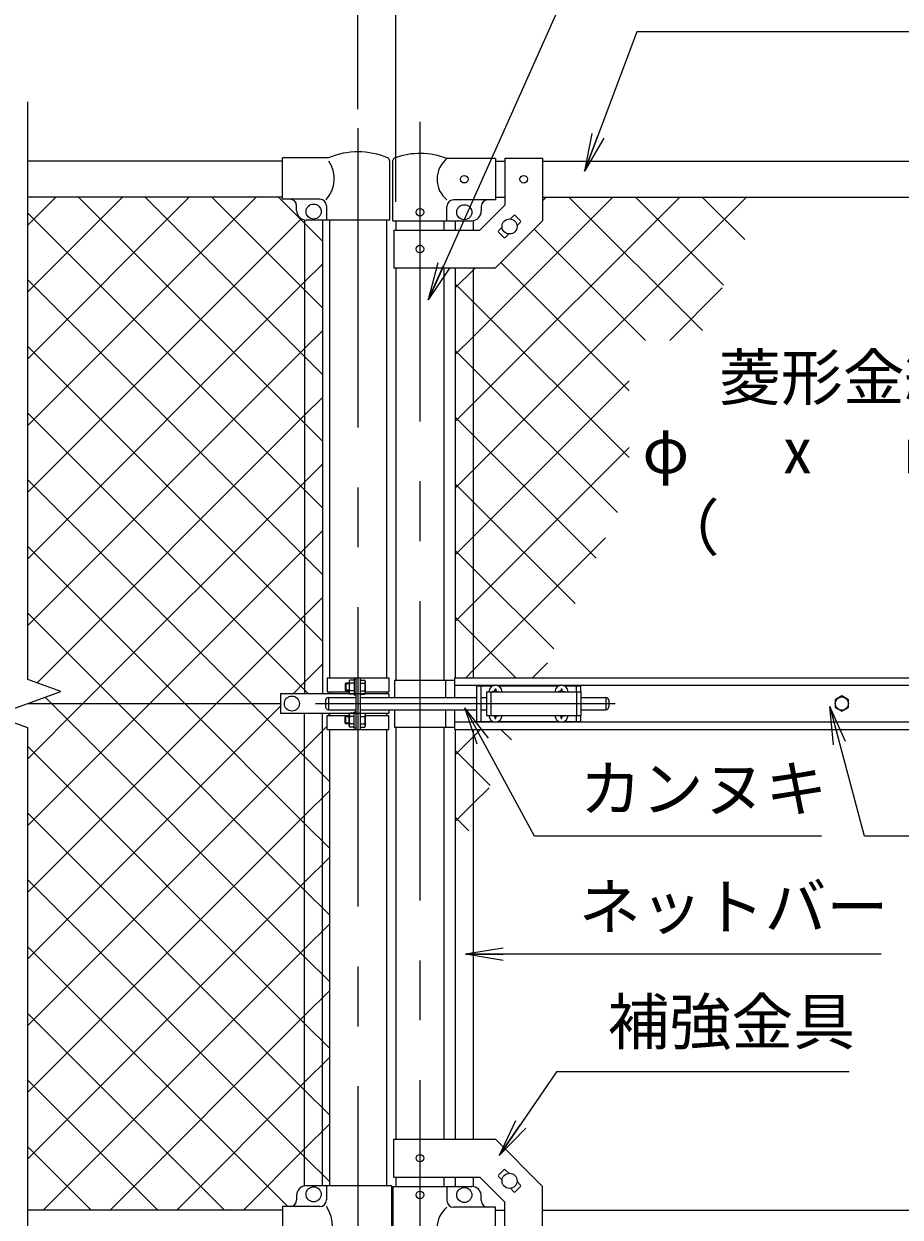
# Model space of a CAD drawing. Units: millimetres, scale not verified. Extents: x -4200 to 4200, y -2970 to 2970.
# Drawn here: x -2973 to -2045, y -358 to 907 of the extents above; entities that cross this region are included whole.
import ezdxf
from ezdxf.enums import TextEntityAlignment as Align

# ---------------------------------------------------------------- set-up
doc = ezdxf.new("R2010")
doc.units = ezdxf.units.MM
doc.header["$LTSCALE"] = 10
doc.linetypes.add('DASHED', pattern=[7.5, 6, -1.5])
doc.linetypes.add('USER1', pattern=[50.8, 31.75, -6.35, 6.35, -6.35])
for name, color, linetype, lineweight in [('0-1_D-BMK', 2, 'USER1', 13), ('0-2_D-STR1', 1, 'Continuous', 25), ('0-3_D-STR3', 3, 'Continuous', 13), ('0-7_D-STR-DIM', 7, 'Continuous', 13), ('0-A_D-STR-TXT', 7, 'Continuous', 13), ('0-B_D-STR2', 7, 'Continuous', 13)]:
    doc.layers.add(name, color=color, linetype=linetype, lineweight=lineweight)
doc.layers.add('0-8_0', color=7, linetype='Continuous')
doc.styles.add('ＭＳ ゴシック', font='')
doc.styles.get('ＭＳ ゴシック').set_extended_font_data('MS Gothic')

# ---------------------------------------------------------------- blocks, each defined once
blk = doc.blocks.new('_Open')
at = {"layer": '0-8_0'}
blk.add_line((-10, 1.667), (0, 0), dxfattribs=at)
blk.add_lwpolyline([(-10, -1.667), (0, 0), (-10, 0)], dxfattribs=at)

msp = doc.modelspace()

# ---------------------------------------------------------------- linework, layer by layer
at = {"layer": '0-1_D-BMK'}
for p, q in [((-2553.4, 803.1), (-2553.4, -435.29)), ((-2619.05, 796.61), (-2619.05, -699.21)), ((-2664.09, 186.37), (-2344.09, 186.37))]:
    msp.add_line(p, q, dxfattribs=at)
at = {"layer": '0-2_D-STR1'}
for p, q in [((-2699.05, 761.37), (-2969.05, 761.37)), ((-2473.4, 761.37), (-2463.4, 761.37)), ((-2423.4, 761.37), (-1789.2, 761.37)), ((-2699.05, 723.37), (-2969.05, 723.37)), ((-2473.4, 723.37), (-2463.4, 723.37)), ((-2423.4, 723.37), (-1789.2, 723.37)), ((-2649.3, 699.07), (-2649.3, 213.87)), ((-2588.8, 699.07), (-2588.8, 213.87)), ((-2578.8, 698.37), (-2578.8, 688.32)), ((-2528, 698.37), (-2528, 688.32)), ((-2578.8, 648.32), (-2578.8, 211.37)), ((-2528, 648.32), (-2528, 211.37)), ((-2649.3, 198.87), (-2649.3, 196.87)), ((-2649.3, 198.87), (-2649.3, 196.87)), ((-2588.8, 198.87), (-2588.8, 196.87)), ((-2588.8, 198.87), (-2588.8, 196.87)), ((-2649.3, 175.87), (-2649.3, 173.87)), ((-2588.8, 175.87), (-2588.8, 173.87)), ((-2649.3, 158.87), (-2649.3, -324.93)), ((-2588.8, 158.87), (-2588.8, -324.93)), ((-2578.8, 161.37), (-2578.8, -275.58)), ((-2528, 161.37), (-2528, -275.58)), ((-2578.8, -315.58), (-2578.8, -325.63)), ((-2528, -315.58), (-2528, -325.63)), ((-2699.05, -350.63), (-2969.05, -350.63)), ((-2473.4, -350.63), (-2463.4, -350.63)), ((-2423.4, -350.63), (-1789.2, -350.63))]:
    msp.add_line(p, q, dxfattribs=at)
at = {"layer": '0-3_D-STR3'}
for p, q in [((-2699.05, 721.07), (-2699.05, 765.07)), ((-2650.18, 765.07), (-2699.05, 765.07)), ((-2585.65, 761.92), (-2585.65, 699.07)), ((-2581.95, 698.37), (-2581.95, 762.06)), ((-2473.4, 764.37), (-2524.85, 764.37)), ((-2473.4, 764.37), (-2473.4, 720.37)), ((-2463.4, 764.57), (-2463.4, 714.89)), ((-2463.4, 764.57), (-2423.4, 764.57)), ((-2423.4, 764.57), (-2423.4, 698.32)), ((-2659.45, 721.07), (-2699.05, 721.07)), ((-2684.05, 709.07), (-2684.05, 714.07)), ((-2652.45, 714.07), (-2652.45, 699.07)), ((-2524.85, 698.37), (-2524.85, 713.37)), ((-2473.4, 720.37), (-2517.85, 720.37)), ((-2489.96, 688.32), (-2463.4, 714.89)), ((-2488.4, 713.37), (-2488.4, 708.37)), ((-2675.55, 699.07), (-2675.55, 196.87)), ((-2585.65, 699.07), (-2674.05, 699.07)), ((-2656.55, 699.07), (-2656.55, 196.87)), ((-2581.95, 698.37), (-2524.85, 698.37)), ((-2524.85, 698.37), (-2498.4, 698.37)), ((-2515.9, 698.37), (-2515.9, 688.32)), ((-2496.9, 698.37), (-2496.9, 688.32)), ((-2457.52, 700.27), (-2453.8, 703.98)), ((-2452.39, 703.98), (-2446.73, 698.33)), ((-2450.44, 693.2), (-2446.73, 696.91)), ((-2581.1, 688.32), (-2489.96, 688.32)), ((-2581.1, 688.32), (-2581.1, 648.32)), ((-2470.06, 687.72), (-2466.35, 691.44)), ((-2470.06, 686.31), (-2464.41, 680.65)), ((-2462.99, 680.65), (-2459.28, 684.37)), ((-2515.9, 648.32), (-2515.9, 213.87)), ((-2496.9, 648.32), (-2496.9, 213.87)), ((-2651.6, 213.87), (-2586.5, 213.87)), ((-2651.6, 213.87), (-2651.6, 198.87)), ((-2632.75, 207.19), (-2632.07, 207.87)), ((-2632.75, 207.19), (-2632.75, 200.54)), ((-2628.45, 207.19), (-2632.75, 207.19)), ((-2628.45, 207.87), (-2632.07, 207.87)), ((-2632.07, 207.87), (-2632.07, 199.87)), ((-2628.45, 209.69), (-2628.45, 198.09)), ((-2622.95, 211.37), (-2627.85, 211.37)), ((-2622.95, 207.87), (-2627.85, 207.87)), ((-2621.35, 212.37), (-2622.95, 212.37)), ((-2622.95, 212.37), (-2622.95, 195.37)), ((-2621.35, 213.87), (-2621.35, 158.87)), ((-2619.05, 213.87), (-2619.05, 158.87)), ((-2616.75, 213.87), (-2616.75, 158.87)), ((-2616.75, 212.77), (-2616.75, 194.97)), ((-2616.75, 211.37), (-2611.85, 211.37)), ((-2616.75, 207.87), (-2611.85, 207.87)), ((-2611.25, 209.69), (-2611.25, 198.09)), ((-2586.5, 213.87), (-2586.5, 198.87)), ((-2580.4, 211.37), (-2580.4, 192.87)), ((-2580.4, 211.37), (-2516.3, 211.37)), ((-2526.4, 211.37), (-2526.4, 192.87)), ((-2516.3, 213.87), (-1696.3, 213.87)), ((-2516.3, 192.87), (-2516.3, 213.87)), ((-2516.3, 205.87), (-1696.3, 205.87)), ((-2493.4, 205.37), (-2493.4, 167.37)), ((-2493.4, 205.37), (-2475.99, 205.37)), ((-2488.9, 205.37), (-2488.9, 167.37)), ((-2470.8, 205.37), (-2405.99, 205.37)), ((-2400.8, 205.37), (-2383.4, 205.37)), ((-2387.9, 205.37), (-2387.9, 198.87)), ((-2383.4, 205.37), (-2383.4, 198.87)), ((-2701.05, 196.87), (-2701.05, 175.87)), ((-2586.25, 196.87), (-2701.05, 196.87)), ((-2653.4, 189.87), (-2653.4, 182.87)), ((-2651.6, 198.87), (-2628.45, 198.87)), ((-2650.4, 192.87), (-2621.35, 192.87)), ((-2650.4, 192.87), (-2650.4, 179.87)), ((-2632.75, 200.54), (-2632.07, 199.87)), ((-2628.45, 200.54), (-2632.75, 200.54)), ((-2628.45, 199.87), (-2632.07, 199.87)), ((-2622.95, 199.87), (-2627.85, 199.87)), ((-2622.95, 196.37), (-2627.85, 196.37)), ((-2621.35, 195.37), (-2622.95, 195.37)), ((-2616.75, 199.87), (-2611.85, 199.87)), ((-2616.75, 196.37), (-2611.85, 196.37)), ((-2616.75, 192.87), (-2493.4, 192.87)), ((-2611.25, 198.87), (-2586.5, 198.87)), ((-2586.25, 196.87), (-2586.25, 192.87)), ((-2488.9, 192.87), (-2482.9, 192.87)), ((-2482.9, 198.87), (-2482.9, 173.87)), ((-2482.9, 198.87), (-2382.9, 198.87)), ((-2475.25, 199.28), (-2476.55, 199.26)), ((-2476.55, 199.26), (-2476.55, 198.87)), ((-2473.79, 202.02), (-2473.81, 200.72)), ((-2473.79, 202.02), (-2473, 202.02)), ((-2473, 202.02), (-2472.98, 200.72)), ((-2405.25, 199.28), (-2406.55, 199.26)), ((-2406.55, 199.26), (-2406.55, 198.87)), ((-2403.79, 202.02), (-2403.81, 200.72)), ((-2403.79, 202.02), (-2403, 202.02)), ((-2403, 202.02), (-2402.98, 200.72)), ((-2401.54, 199.28), (-2400.25, 199.26)), ((-2400.25, 199.26), (-2400.25, 198.87)), ((-2382.9, 198.87), (-2382.9, 173.87)), ((-2382.9, 192.87), (-2356.4, 192.87)), ((-2356.4, 192.87), (-2356.4, 179.87)), ((-2353.4, 189.87), (-2353.4, 182.87)), ((-2969.05, 186.37), (-2701.05, 186.37)), ((-2650.4, 179.87), (-2621.35, 179.87)), ((-2622.95, 160.37), (-2622.95, 177.37)), ((-2621.35, 177.37), (-2622.95, 177.37)), ((-2616.75, 179.87), (-2493.4, 179.87)), ((-2586.25, 179.87), (-2586.25, 175.87)), ((-2580.4, 179.87), (-2580.4, 161.37)), ((-2526.4, 179.87), (-2526.4, 161.37)), ((-2516.3, 158.87), (-2516.3, 179.87)), ((-2488.9, 179.87), (-2482.9, 179.87)), ((-2382.9, 179.87), (-2356.4, 179.87)), ((-2586.25, 175.87), (-2701.05, 175.87)), ((-2675.55, -324.93), (-2675.55, 175.87)), ((-2656.55, -324.93), (-2656.55, 175.87)), ((-2651.6, 173.87), (-2628.45, 173.87)), ((-2651.6, 158.87), (-2651.6, 173.87)), ((-2632.75, 172.19), (-2632.07, 172.87)), ((-2628.45, 172.19), (-2632.75, 172.19)), ((-2632.75, 165.54), (-2632.75, 172.19)), ((-2628.45, 165.54), (-2632.75, 165.54)), ((-2632.75, 165.54), (-2632.07, 164.87)), ((-2632.07, 164.87), (-2632.07, 172.87)), ((-2628.45, 172.87), (-2632.07, 172.87)), ((-2628.45, 164.87), (-2632.07, 164.87)), ((-2628.45, 163.05), (-2628.45, 174.65)), ((-2622.95, 176.37), (-2627.85, 176.37)), ((-2622.95, 172.87), (-2627.85, 172.87)), ((-2622.95, 164.87), (-2627.85, 164.87)), ((-2616.75, 176.37), (-2611.85, 176.37)), ((-2616.75, 172.87), (-2611.85, 172.87)), ((-2616.75, 164.87), (-2611.85, 164.87)), ((-2611.35, 173.87), (-2586.5, 173.87)), ((-2611.25, 174.69), (-2611.25, 163.09)), ((-2586.5, 158.87), (-2586.5, 173.87)), ((-2516.3, 166.87), (-1696.3, 166.87)), ((-2493.4, 167.37), (-2475.99, 167.37)), ((-2482.9, 173.87), (-2382.9, 173.87)), ((-2476.55, 173.47), (-2476.55, 173.87)), ((-2475.25, 173.45), (-2476.55, 173.47)), ((-2473.79, 170.72), (-2473.81, 172.01)), ((-2473.79, 170.72), (-2473, 170.72)), ((-2473, 170.72), (-2472.98, 172.01)), ((-2471.54, 173.45), (-2470.25, 173.47)), ((-2470.8, 167.37), (-2405.99, 167.37)), ((-2470.25, 173.47), (-2470.25, 173.87)), ((-2406.55, 173.47), (-2406.55, 173.87)), ((-2405.25, 173.45), (-2406.55, 173.47)), ((-2403.79, 170.72), (-2403.81, 172.01)), ((-2403.79, 170.72), (-2403, 170.72)), ((-2403, 170.72), (-2402.98, 172.01)), ((-2401.54, 173.45), (-2400.25, 173.47)), ((-2400.8, 167.37), (-2383.4, 167.37)), ((-2400.25, 173.47), (-2400.25, 173.87)), ((-2387.9, 173.87), (-2387.9, 167.37)), ((-2383.4, 173.87), (-2383.4, 167.37)), ((-2651.6, 158.87), (-2586.5, 158.87)), ((-2622.95, 161.37), (-2627.85, 161.37)), ((-2621.35, 160.37), (-2622.95, 160.37)), ((-2616.75, 161.37), (-2611.85, 161.37)), ((-2580.4, 161.37), (-2516.3, 161.37)), ((-2516.3, 158.87), (-1696.3, 158.87)), ((-2515.9, 158.87), (-2515.9, -275.58)), ((-2496.9, 158.87), (-2496.9, -275.58)), ((-2581.1, -315.58), (-2581.1, -275.58)), ((-2581.1, -315.58), (-2489.96, -315.58)), ((-2515.9, -315.58), (-2515.9, -325.63)), ((-2496.9, -315.58), (-2496.9, -325.63)), ((-2489.96, -315.58), (-2463.4, -342.15)), ((-2470.06, -313.57), (-2464.41, -307.92)), ((-2470.06, -314.99), (-2466.35, -318.7)), ((-2462.99, -307.92), (-2459.28, -311.63)), ((-2583.35, -324.93), (-2674.05, -324.93)), ((-2652.45, -324.93), (-2652.45, -339.93)), ((-2583.35, -324.93), (-2583.35, -390.93)), ((-2581.95, -325.63), (-2524.85, -325.63)), ((-2581.95, -325.63), (-2581.95, -389.33)), ((-2524.85, -325.63), (-2524.85, -340.63)), ((-2524.85, -325.63), (-2498.4, -325.63)), ((-2457.52, -327.53), (-2453.8, -331.25)), ((-2452.39, -331.25), (-2446.73, -325.59)), ((-2450.44, -320.46), (-2446.73, -324.18)), ((-2423.4, -391.83), (-2423.4, -325.58)), ((-2684.05, -334.93), (-2684.05, -339.93)), ((-2488.4, -340.63), (-2488.4, -335.63)), ((-2659.45, -346.93), (-2699.05, -346.93)), ((-2699.05, -346.93), (-2699.05, -390.93)), ((-2473.4, -347.63), (-2517.85, -347.63)), ((-2473.4, -391.63), (-2473.4, -347.63)), ((-2463.4, -391.83), (-2463.4, -342.15))]:
    msp.add_line(p, q, dxfattribs=at)
at = {"layer": '0-3_D-STR3', "linetype": 'DASHED'}
for p, q in [((-2478.4, 198.87), (-2478.4, 173.87)), ((-2387.4, 198.87), (-2387.4, 173.87))]:
    msp.add_line(p, q, dxfattribs=at)
at = {"layer": '0-3_D-STR3'}
for points in [[(-2581.1, 648.32), (-2473.4, 648.32), (-2423.4, 698.32)], [(-2471.54, 199.28), (-2470.25, 199.26), (-2470.25, 198.87)], [(-2581.1, -275.58), (-2473.4, -275.58), (-2423.4, -325.58)]]:
    msp.add_lwpolyline(points, dxfattribs=at)
msp.add_lwpolyline([(-2106.3, 194.47), (-2113.31, 190.42), (-2113.31, 182.32), (-2106.3, 178.27), (-2099.28, 182.32), (-2099.28, 190.42)], close=True, dxfattribs=at)
for centre, radius in [((-2506.4, 742.37), 4), ((-2443.4, 742.32), 4), ((-2666.05, 708.07), 8), ((-2553.4, 707.37), 4), ((-2506.4, 707.37), 8), ((-2458.4, 692.32), 8), ((-2553.4, 668.32), 4), ((-2689.05, 186.37), 8), ((-2106.3, 186.37), 7.03), ((-2553.4, -295.58), 4), ((-2458.4, -319.58), 8), ((-2666.05, -333.93), 8), ((-2506.4, -334.63), 8), ((-2553.4, -334.63), 4)]:
    msp.add_circle(centre, radius, dxfattribs=at)
for centre, radius, start, end in [((-2677.58, 743.12), 33.4, 317.7041, 33.64086), ((-2619.05, 691.37), 80, 66.89371, 112.90125), ((-2588.95, 761.92), 3.3, 0, 66.89371), ((-2578.65, 762.06), 3.3, 109.22051, 180), ((-2553.4, 689.64), 80, 69.0916, 109.22051), ((-2506.65, 742.37), 28.55, 129.59418, 230.40582), ((-2691.05, 714.07), 7, 0, 90), ((-2674.05, 709.07), 10, 180, 270), ((-2659.45, 714.07), 7, 0, 90), ((-2517.85, 713.37), 7, 90, 180), ((-2481.4, 713.37), 7, 90, 180), ((-2498.4, 708.37), 10, 270, 0), ((-2453.09, 703.28), 1, 45, 135), ((-2447.44, 697.62), 1, 315, 45), ((-2469.36, 687.01), 1, 135, 225), ((-2463.7, 681.36), 1, 225, 315), ((-2625.6, 209.62), 2.85, 142.09851, 217.90149), ((-2614.81, 203.87), 13.63, 162.93847, 197.06153), ((-2624.88, 203.87), 13.63, 342.93847, 17.06153), ((-2614.09, 209.62), 2.85, 322.09851, 37.90149), ((-2473.4, 198.87), 7, 0, 180), ((-2403.4, 198.87), 7, 0, 180), ((-2650.4, 189.87), 3, 90, 180), ((-2625.59, 198.12), 2.85, 142.14171, 217.85829), ((-2614.1, 198.12), 2.85, 322.14171, 37.85829), ((-2475.3, 200.77), 1.49, 270, 0), ((-2471.49, 200.77), 1.49, 180, 270), ((-2405.3, 200.77), 1.49, 270, 0), ((-2401.49, 200.77), 1.49, 180, 270), ((-2356.4, 189.87), 3, 0, 90), ((-2650.4, 182.87), 3, 180, 270), ((-2356.4, 182.87), 3, 270, 0), ((-2625.6, 163.12), 2.85, 142.09851, 217.90149), ((-2625.59, 174.62), 2.85, 142.14171, 217.85829), ((-2614.81, 168.87), 13.63, 162.93847, 197.06153), ((-2624.88, 168.87), 13.63, 342.93847, 17.06153), ((-2614.1, 163.12), 2.85, 322.14171, 37.85829), ((-2614.09, 174.62), 2.85, 322.09851, 37.90149), ((-2473.4, 173.87), 7, 180, 0), ((-2475.3, 171.96), 1.49, 0, 90), ((-2471.49, 171.96), 1.49, 90, 180), ((-2403.4, 173.87), 7, 180, 0), ((-2405.3, 171.96), 1.49, 0, 90), ((-2401.49, 171.96), 1.49, 90, 180), ((-2469.36, -314.28), 1, 135, 225), ((-2463.7, -308.62), 1, 45, 135), ((-2674.05, -334.93), 10, 90, 180), ((-2498.4, -335.63), 10, 0, 90), ((-2447.44, -324.89), 1, 315, 45), ((-2691.05, -339.93), 7, 270, 0), ((-2659.45, -339.93), 7, 270, 0), ((-2517.85, -340.63), 7, 180, 270), ((-2481.4, -340.63), 7, 180, 270), ((-2453.09, -330.54), 1, 225, 315), ((-2686.66, -368.93), 40.68, 327.25964, 32.74036), ((-2506.65, -369.63), 28.55, 129.59418, 230.40582)]:
    msp.add_arc(centre, radius, start, end, dxfattribs=at)
at = {"layer": '0-7_D-STR-DIM'}
for p, q in [((-2619.05, 816.61), (-2619.05, 1271.37)), ((-2578.8, 718.37), (-2578.8, 1151.37)), ((-2969.05, 212.02), (-2969.05, 824.37)), ((-2933.81, 199.19), (-2969.05, 212.02)), ((-3004.28, 173.54), (-2933.81, 199.19)), ((-2969.05, 160.72), (-3004.28, 173.54)), ((-2969.05, -531.63), (-2969.05, 160.72))]:
    msp.add_line(p, q, dxfattribs=at)
at = {"layer": '0-A_D-STR-TXT'}
msp.add_line((-2064.55, -79.44), (-2503.14, -79.44), dxfattribs=at)
for points in [[(-1833.88, 1005.49), (-2370.08, 1005.49), (-2543.76, 616.15)], [(-1787.47, 898.46), (-2323.67, 898.46), (-2378.23, 752.8)], [(-2128.03, 45.68), (-2432, 45.68), (-2504.81, 180.08)], [(-1741.11, 45.68), (-2082.39, 45.68), (-2118.49, 181.26)], [(-2098.49, -204.05), (-2408.55, -204.05), (-2468.26, -291.19)]]:
    msp.add_lwpolyline(points, dxfattribs=at)
at = {"layer": '0-B_D-STR2'}
for p, q in [((-2969.05, 693.5), (-2939.18, 723.37)), ((-2969.05, 622.79), (-2868.47, 723.37)), ((-2969.05, 552.08), (-2797.75, 723.37)), ((-2969.05, 481.37), (-2727.04, 723.37)), ((-2675.55, 483.67), (-2915.24, 723.37)), ((-2675.55, 554.38), (-2844.53, 723.37)), ((-2675.55, 625.09), (-2773.82, 723.37)), ((-2675.55, 695.81), (-2703.11, 723.37)), ((-2496.9, 575.34), (-2348.87, 723.37)), ((-2496.9, 504.63), (-2278.16, 723.37)), ((-2496.9, 433.92), (-2207.45, 723.37)), ((-2423.4, 719.55), (-2419.58, 723.37)), ((-2254.12, 581.84), (-2395.65, 723.37)), ((-2231.63, 630.06), (-2324.93, 723.37)), ((-2209.14, 678.28), (-2254.22, 723.37)), ((-2675.55, 412.96), (-2969.05, 706.46)), ((-2969.05, 410.65), (-2679.18, 700.52)), ((-2656.55, 676.81), (-2675.55, 695.81)), ((-2314.36, 571.37), (-2432.35, 689.36)), ((-2675.55, 633.44), (-2656.55, 652.44)), ((-2331.55, 517.85), (-2467.71, 654.01)), ((-2675.55, 342.25), (-2969.05, 635.75)), ((-2969.05, 339.94), (-2675.55, 633.44)), ((-2656.55, 606.09), (-2675.55, 625.09)), ((-2288.74, 571.37), (-2233.01, 627.09)), ((-2675.55, 562.73), (-2656.55, 581.73)), ((-2515.9, 556.34), (-2496.9, 575.34)), ((-2675.55, 271.54), (-2969.05, 565.04)), ((-2969.05, 269.23), (-2675.55, 562.73)), ((-2496.9, 541.78), (-2515.9, 560.78)), ((-2656.55, 535.38), (-2675.55, 554.38)), ((-2344.06, 388.94), (-2496.9, 541.78)), ((-2515.9, 485.63), (-2496.9, 504.63)), ((-2656.55, 464.67), (-2675.55, 483.67)), ((-2496.9, 471.06), (-2515.9, 490.06)), ((-2366.55, 340.72), (-2496.9, 471.06)), ((-2675.55, 421.31), (-2656.55, 440.31)), ((-2515.9, 414.92), (-2496.9, 433.92)), ((-2731.79, 186.37), (-2969.05, 423.62)), ((-2910.49, 186.37), (-2675.55, 421.31)), ((-2496.9, 400.35), (-2515.9, 419.35)), ((-2656.55, 393.96), (-2675.55, 412.96)), ((-2389.04, 292.5), (-2496.9, 400.35)), ((-2675.55, 350.6), (-2656.55, 369.6)), ((-2802.5, 186.37), (-2969.05, 352.91)), ((-2839.78, 186.37), (-2675.55, 350.6)), ((-2656.55, 323.25), (-2675.55, 342.25)), ((-2496.9, 329.64), (-2515.9, 348.64)), ((-2411.52, 244.27), (-2496.9, 329.64)), ((-2675.55, 279.89), (-2656.55, 298.89)), ((-2873.21, 186.37), (-2969.05, 282.2)), ((-2769.07, 186.37), (-2675.55, 279.89)), ((-2656.55, 252.54), (-2675.55, 271.54)), ((-2434.11, 213.87), (-2418.36, 229.61)), ((-2969.05, 127.81), (-2910.49, 186.37)), ((-2969.05, 57.1), (-2839.78, 186.37)), ((-2969.05, -13.61), (-2769.07, 186.37)), ((-2969.05, -84.32), (-2701.05, 183.68)), ((-2675.55, -11.3), (-2873.21, 186.37)), ((-2675.55, 59.41), (-2802.5, 186.37)), ((-2675.55, 130.12), (-2731.79, 186.37)), ((-2649.3, 174.58), (-2650.58, 175.87)), ((-2456.5, 147.82), (-2467.54, 158.87)), ((-2649.3, 103.87), (-2675.55, 130.12)), ((-2675.55, 67.76), (-2649.3, 94.01)), ((-2675.55, -223.43), (-2969.05, 70.07)), ((-2969.05, -225.74), (-2675.55, 67.76)), ((-2501.47, 51.38), (-2515.9, 65.8)), ((-2649.3, 33.16), (-2675.55, 59.41)), ((-2675.55, -2.95), (-2649.3, 23.3)), ((-2675.55, -294.14), (-2969.05, -0.64)), ((-2969.05, -296.45), (-2675.55, -2.95)), ((-2649.3, -37.55), (-2675.55, -11.3)), ((-2675.55, -73.66), (-2649.3, -47.41)), ((-2693.47, -346.93), (-2969.05, -71.35)), ((-2952.52, -350.63), (-2675.55, -73.66)), ((-2675.55, -144.37), (-2649.3, -118.12)), ((-2760.48, -350.63), (-2969.05, -142.07)), ((-2881.81, -350.63), (-2675.55, -144.37)), ((-2675.55, -215.08), (-2649.3, -188.83)), ((-2831.19, -350.63), (-2969.05, -212.78)), ((-2811.09, -350.63), (-2675.55, -215.08)), ((-2649.3, -249.68), (-2675.55, -223.43)), ((-2675.55, -285.79), (-2649.3, -259.54)), ((-2901.9, -350.63), (-2969.05, -283.49)), ((-2740.38, -350.63), (-2675.55, -285.79)), ((-2649.3, -320.39), (-2675.55, -294.14))]:
    msp.add_line(p, q, dxfattribs=at)
for points in [[(-2515.9, 627.05), (-2496.9, 646.05), (-2494.63, 648.32)], [(-2331.55, 447.14), (-2496.9, 612.49), (-2515.9, 631.49)], [(-2515.9, 344.21), (-2496.9, 363.21), (-2331.55, 528.56)], [(-2959.15, 208.42), (-2675.55, 492.02), (-2656.55, 511.02)], [(-2671.58, 196.87), (-2675.55, 200.83), (-2969.05, 494.33)], [(-2515.9, 273.5), (-2496.9, 292.5), (-2331.55, 457.85)], [(-2504.82, 213.87), (-2496.9, 221.79), (-2356.58, 362.11)], [(-2451.83, 213.87), (-2496.9, 258.93), (-2515.9, 277.93)], [(-2687.86, 196.87), (-2675.55, 209.18), (-2656.55, 228.18)], [(-2649.3, -108.26), (-2675.55, -82.01), (-2943.93, 186.37), (-2950.63, 193.07)], [(-2969.05, -155.03), (-2675.55, 138.47), (-2651.6, 162.42)], [(-2515.9, 132.08), (-2496.9, 151.08), (-2489.11, 158.87)], [(-2649.3, -178.97), (-2675.55, -152.72), (-2969.05, 140.78)], [(-2478.99, 99.6), (-2496.9, 117.51), (-2515.9, 136.51)], [(-2515.9, 61.37), (-2496.9, 80.37), (-2480.14, 97.12)]]:
    msp.add_lwpolyline(points, dxfattribs=at)

# ---------------------------------------------------------------- block references
at = {"layer": '0-A_D-STR-TXT', "xscale": 4, "yscale": 4}
for p, rotation in [((-2378.93, 750.93), 249.46512), ((-2544.57, 614.32), 245.95896), ((-2505.76, 181.84), 118.44451), ((-2119.01, 183.19), 104.91069), ((-2505.14, -79.44), 180), ((-2469.39, -292.84), 235.58239)]:
    msp.add_blockref('_Open', p, dxfattribs=dict(at, rotation=rotation))

# ---------------------------------------------------------------- texts
at = {"layer": '0-A_D-STR-TXT', "style": 'ＭＳ ゴシック'}
for s, p in [('菱形金網', (-2236.5, 493.77)), ('φ\u3000 x\u3000 mm目', (-2317.71, 416.18)), ('（\u3000\u3000\u3000\u3000）', (-2301.47, 334.53)), ('カンヌキ', (-2384.12, 57.76)), ('ネットバー', (-2385.11, -67.49)), ('補強金具', (-2354.58, -189.43))]:
    msp.add_text(s, height=48.09, dxfattribs=at).set_placement(p, align=Align.BOTTOM_LEFT)

doc.saveas('drawing.dxf')
